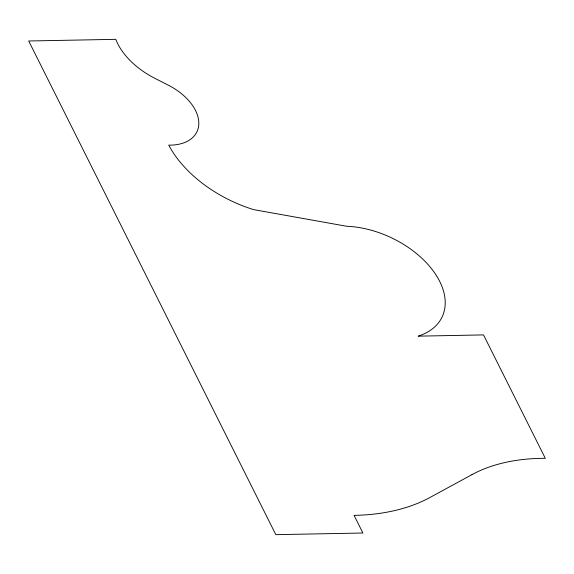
<?xml version="1.0" encoding="UTF-8"?>
<svg xmlns="http://www.w3.org/2000/svg" width="574" height="574" viewBox="0 0 574 574"><rect width="100%" height="100%" fill="white"/><g stroke="black" fill="none" stroke-linecap="round" stroke-linejoin="round"><path stroke-width="0.86" d="M471.943 474.641L429.991 497.471A211.397 131.884 25.3 0 1 354.079 515.373L362.904 533.009L275.829 534.667L28.7 40.991L115.776 39.333A65.773 41.034 25.3 0 0 154.743 78.258L168.562 85.311A47.843 29.848 25.3 0 1 198.812 123.18A47.843 29.848 25.3 0 1 168.734 145.122A105.078 65.558 25.3 0 0 253.586 209.61L346.718 226.271A79.901 49.852 25.3 0 1 435.838 274.688A79.901 49.852 25.3 0 1 418.209 336.156L483.516 334.907L545.3 458.325A192.168 119.887 25.3 0 0 471.943 474.641"/></g></svg>
